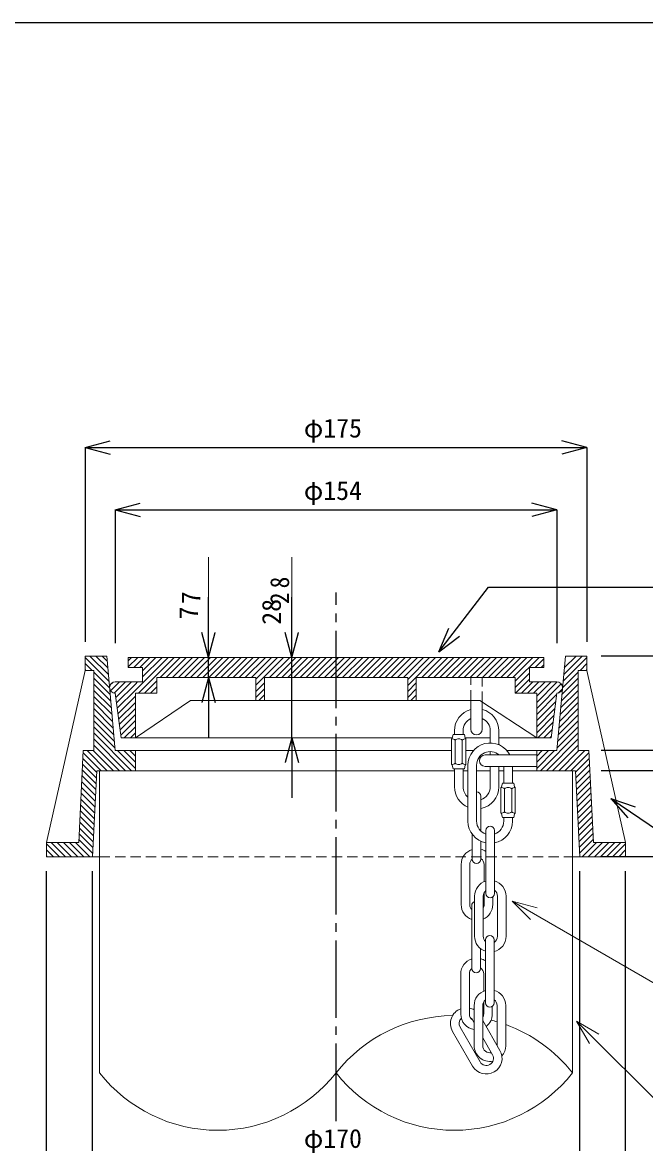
# Model space of a CAD drawing. Units: millimetres on the paper, with parts at other scales. Extents: x -140 to 140, y -97 to 99.
# Drawn here: x -8.6 to 63.8, y -31.3 to 99.1 of the extents above; entities that cross this region are included whole.
import ezdxf
from ezdxf.enums import TextEntityAlignment as Align

# ---------------------------------------------------------------- set-up
doc = ezdxf.new("R2010")
doc.units = ezdxf.units.MM
doc.linetypes.add('CHAIN2', pattern=[12, 9, -1, 1, -1])
doc.linetypes.add('DASHED1', pattern=[1.8, 1.2, -0.6])
for name, color, linetype in [('0-0_図面枠', 7, 'Continuous'), ('0-1_ノズル', 5, 'Continuous'), ('1-0', 7, 'CHAIN2'), ('1-6', 4, 'Continuous')]:
    doc.layers.add(name, color=color, linetype=linetype)
doc.layers.add('1-1', color=8, linetype='Continuous', lineweight=18)
doc.styles.add('ＭＳ ゴシック', font='')
doc.styles.get('ＭＳ ゴシック').set_extended_font_data('MS Gothic')

msp = doc.modelspace()

# ---------------------------------------------------------------- linework, layer by layer
at = {"layer": '0-0_図面枠', "color": 5}
msp.add_line((-139.949, 99.1), (140.051, 99.1), dxfattribs=at)
at = {"layer": '0-1_ノズル', "color": 4}
for p, q in [((39.813, 25.908), (40.962, 28.68)), ((39.813, 25.908), (42.194, 27.734)), ((59.801, 8.871), (62.635, 7.887)), ((59.801, 8.871), (61.763, 6.602))]:
    msp.add_line(p, q, dxfattribs=at)
for points in [[(39.813, 25.908), (45.582, 33.421), (70.936, 33.421)], [(59.801, 8.871), (85.692, -8.702), (99.912, -8.702)]]:
    msp.add_lwpolyline(points, dxfattribs=at)
at = {"layer": '1-0'}
msp.add_line((27.849, -28.636), (27.849, 32.818), dxfattribs=at)
at = {"layer": '1-1', "color": 4}
for p, q in [((13.02, 25.261), (13.02, 36.93)), ((22.725, 25.261), (22.725, 36.93)), ((13.02, 25.261), (12.244, 28.159)), ((13.02, 25.261), (13.797, 28.159)), ((22.725, 25.261), (21.949, 28.159)), ((22.725, 25.261), (23.502, 28.159)), ((13.02, 22.928), (12.244, 20.03)), ((13.02, 22.928), (13.02, 17.819)), ((13.02, 22.928), (13.797, 20.03)), ((22.725, 15.928), (21.949, 13.03)), ((22.725, 15.928), (23.502, 13.03)), ((22.725, 15.928), (22.725, 9.766)), ((48.345, -3.089), (71.074, -16.212)), ((48.345, -3.089), (51.243, -3.865)), ((48.345, -3.089), (50.466, -5.21)), ((55.823, -17.031), (69.747, -30.955)), ((55.823, -17.031), (58.421, -18.531)), ((55.823, -17.031), (57.323, -19.629))]:
    msp.add_line(p, q, dxfattribs=at)
at = {"layer": '1-1'}
for p, q in [((1.449, 22.501), (-1.318, 25.267)), ((1.378, 23.278), (-0.772, 25.428)), ((1.307, 24.056), (-0.065, 25.428)), ((1.236, 24.834), (0.642, 25.428)), ((3.682, 24.866), (4.077, 25.261)), ((3.682, 24.159), (4.785, 25.261)), ((4.325, 24.095), (5.492, 25.261)), ((4.516, 21.457), (8.32, 25.261)), ((4.861, 21.095), (9.027, 25.261)), ((5.032, 24.095), (6.199, 25.261)), ((5.349, 23.705), (6.906, 25.261)), ((5.349, 22.998), (7.613, 25.261)), ((7.401, 22.928), (9.734, 25.261)), ((8.108, 22.928), (10.441, 25.261)), ((8.815, 22.928), (11.148, 25.261)), ((9.522, 22.928), (11.856, 25.261)), ((10.229, 22.928), (12.563, 25.261)), ((10.936, 22.928), (13.27, 25.261)), ((11.644, 22.928), (13.977, 25.261)), ((12.351, 22.928), (14.684, 25.261)), ((13.058, 22.928), (15.391, 25.261)), ((13.765, 22.928), (16.098, 25.261)), ((14.472, 22.928), (16.805, 25.261)), ((15.179, 22.928), (17.512, 25.261)), ((15.886, 22.928), (18.22, 25.261)), ((16.593, 22.928), (18.927, 25.261)), ((17.3, 22.928), (19.634, 25.261)), ((18.008, 22.928), (20.341, 25.261)), ((18.516, 22.022), (21.755, 25.261)), ((18.516, 22.729), (21.048, 25.261)), ((20.129, 22.928), (22.462, 25.261)), ((20.836, 22.928), (23.169, 25.261)), ((21.543, 22.928), (23.876, 25.261)), ((22.25, 22.928), (24.584, 25.261)), ((22.957, 22.928), (25.291, 25.261)), ((23.664, 22.928), (25.998, 25.261)), ((24.372, 22.928), (26.705, 25.261)), ((25.079, 22.928), (27.412, 25.261)), ((25.786, 22.928), (28.119, 25.261)), ((26.493, 22.928), (28.826, 25.261)), ((27.2, 22.928), (29.533, 25.261)), ((27.907, 22.928), (30.24, 25.261)), ((28.614, 22.928), (30.947, 25.261)), ((29.321, 22.928), (31.655, 25.261)), ((30.028, 22.928), (32.362, 25.261)), ((30.735, 22.928), (33.069, 25.261)), ((31.443, 22.928), (33.776, 25.261)), ((32.15, 22.928), (34.483, 25.261)), ((32.857, 22.928), (35.19, 25.261)), ((33.564, 22.928), (35.897, 25.261)), ((34.271, 22.928), (36.604, 25.261)), ((34.978, 22.928), (37.311, 25.261)), ((35.685, 22.928), (38.019, 25.261)), ((36.182, 22.011), (39.433, 25.261)), ((36.182, 22.718), (38.726, 25.261)), ((37.807, 22.928), (40.14, 25.261)), ((38.514, 22.928), (40.847, 25.261)), ((39.221, 22.928), (41.554, 25.261)), ((39.928, 22.928), (42.261, 25.261)), ((40.635, 22.928), (42.968, 25.261)), ((41.342, 22.928), (43.675, 25.261)), ((42.049, 22.928), (44.383, 25.261)), ((42.756, 22.928), (45.09, 25.261)), ((43.463, 22.928), (45.797, 25.261)), ((44.17, 22.928), (46.504, 25.261)), ((44.878, 22.928), (47.211, 25.261)), ((45.585, 22.928), (47.918, 25.261)), ((46.292, 22.928), (48.625, 25.261)), ((46.999, 22.928), (49.332, 25.261)), ((47.706, 22.928), (50.039, 25.261)), ((48.413, 22.928), (50.746, 25.261)), ((48.682, 22.49), (51.454, 25.261)), ((50.994, 24.095), (52.016, 25.116)), ((54.25, 22.501), (57.016, 25.267)), ((54.32, 23.278), (56.47, 25.428)), ((54.391, 24.056), (55.763, 25.428)), ((-0.519, 23.761), (-1.318, 24.56)), ((-1.227, 23.761), (-1.318, 23.852)), ((1.519, 21.723), (-0.317, 23.559)), ((51.701, 24.095), (52.016, 24.409)), ((54.179, 21.723), (56.016, 23.559)), ((56.218, 23.761), (57.016, 24.56)), ((56.925, 23.761), (57.016, 23.852)), ((1.59, 20.945), (-0.317, 22.852)), ((1.59, 22.067), (1.877, 22.354)), ((1.625, 21.395), (2.658, 22.428)), ((2.046, 21.109), (3.365, 22.428)), ((2.246, 20.602), (4.073, 22.428)), ((2.327, 19.975), (4.516, 22.164)), ((4.516, 22.164), (4.78, 22.428)), ((5.568, 21.095), (7.016, 22.543)), ((18.516, 21.315), (19.516, 22.315)), ((36.182, 21.304), (37.182, 22.304)), ((48.682, 21.783), (50.349, 23.45)), ((48.701, 21.095), (50.349, 22.743)), ((49.408, 21.095), (50.742, 22.428)), ((50.115, 21.095), (51.449, 22.428)), ((50.822, 21.095), (52.156, 22.428)), ((51.182, 20.748), (52.863, 22.428)), ((51.182, 20.04), (53.568, 22.426)), ((51.182, 19.333), (54.032, 22.183)), ((54.108, 20.945), (56.016, 22.852)), ((1.661, 20.167), (-0.317, 22.145)), ((1.731, 19.389), (-0.317, 21.438)), ((2.408, 19.349), (4.516, 21.457)), ((6.275, 21.095), (7.016, 21.836)), ((18.516, 20.608), (19.516, 21.608)), ((18.876, 20.261), (19.516, 20.901)), ((36.182, 20.597), (37.182, 21.597)), ((36.554, 20.261), (37.182, 20.89)), ((51.182, 18.626), (53.496, 20.94)), ((53.669, 21.113), (54.165, 21.608)), ((53.967, 19.389), (56.016, 21.438)), ((54.037, 20.167), (56.016, 22.145)), ((1.802, 18.611), (-0.317, 20.731)), ((1.873, 17.834), (-0.317, 20.024)), ((2.488, 18.723), (4.516, 20.75)), ((2.569, 18.096), (4.516, 20.043)), ((51.182, 17.919), (53.391, 20.128)), ((53.825, 17.834), (56.016, 20.024)), ((53.896, 18.611), (56.016, 20.731)), ((1.943, 17.056), (-0.317, 19.317)), ((2.014, 16.278), (-0.317, 18.61)), ((2.65, 17.47), (4.516, 19.336)), ((2.731, 16.844), (4.516, 18.629)), ((51.182, 17.212), (53.286, 19.316)), ((51.182, 16.505), (53.181, 18.504)), ((53.684, 16.278), (56.016, 18.61)), ((53.755, 17.056), (56.016, 19.317)), ((2.085, 15.5), (-0.317, 17.903)), ((2.156, 14.722), (-0.317, 17.195)), ((2.812, 16.218), (4.516, 17.922)), ((3.229, 15.928), (4.516, 17.214)), ((51.313, 15.928), (53.077, 17.692)), ((53.542, 14.722), (56.016, 17.195)), ((53.613, 15.5), (56.016, 17.903)), ((4.076, 12.095), (-0.317, 16.488)), ((3.369, 12.095), (-0.317, 15.781)), ((3.936, 15.928), (4.516, 16.507)), ((51.622, 12.095), (56.016, 16.488)), ((52.02, 15.928), (52.972, 16.88)), ((52.329, 12.095), (56.016, 15.781)), ((52.727, 15.928), (52.867, 16.068)), ((1.248, 12.095), (-1.086, 14.428)), ((1.955, 12.095), (-0.378, 14.428)), ((2.662, 12.095), (-0.317, 15.074)), ((4.516, 12.362), (2.45, 14.428)), ((4.516, 13.069), (3.157, 14.428)), ((4.516, 13.777), (3.864, 14.428)), ((51.182, 13.069), (52.541, 14.428)), ((51.182, 12.362), (53.248, 14.428)), ((51.182, 13.777), (51.834, 14.428)), ((53.036, 12.095), (56.016, 15.074)), ((53.743, 12.095), (56.077, 14.428)), ((54.45, 12.095), (56.784, 14.428)), ((0.007, 11.921), (-1.582, 13.511)), ((0.541, 12.095), (-1.549, 14.184)), ((55.157, 12.095), (57.247, 14.184)), ((55.691, 11.921), (57.28, 13.511)), ((-0.06, 10.574), (-1.65, 12.164)), ((-0.027, 11.248), (-1.616, 12.837)), ((55.725, 11.248), (57.314, 12.837)), ((55.758, 10.574), (57.348, 12.164)), ((-0.128, 9.227), (-1.717, 10.817)), ((-0.094, 9.901), (-1.683, 11.49)), ((55.792, 9.901), (57.381, 11.49)), ((55.826, 9.227), (57.415, 10.817)), ((-0.195, 7.881), (-1.784, 9.47)), ((-0.161, 8.554), (-1.751, 10.143)), ((55.859, 8.554), (57.449, 10.143)), ((55.893, 7.881), (57.482, 9.47)), ((-0.262, 6.534), (-1.852, 8.123)), ((-0.229, 7.207), (-1.818, 8.796)), ((55.927, 7.207), (57.516, 8.796)), ((55.96, 6.534), (57.55, 8.123)), ((-0.33, 5.187), (-1.919, 6.776)), ((-0.296, 5.86), (-1.885, 7.45)), ((55.994, 5.86), (57.583, 7.45)), ((56.028, 5.187), (57.617, 6.776)), ((-0.397, 3.84), (-1.986, 5.429)), ((-0.363, 4.513), (-1.953, 6.103)), ((56.061, 4.513), (57.651, 6.103)), ((56.095, 3.84), (57.684, 5.429)), ((-0.464, 2.493), (-2.054, 4.082)), ((-0.431, 3.167), (-2.02, 4.756)), ((56.129, 3.167), (57.718, 4.756)), ((56.162, 2.493), (57.752, 4.082)), ((-4.309, 2.095), (-5.818, 3.604)), ((-5.016, 2.095), (-5.818, 2.897)), ((-3.601, 2.095), (-5.268, 3.761)), ((-2.894, 2.095), (-4.561, 3.761)), ((-2.187, 2.095), (-3.854, 3.761)), ((-1.48, 2.095), (-3.147, 3.761)), ((-0.773, 2.095), (-2.44, 3.761)), ((56.471, 2.095), (58.138, 3.761)), ((57.178, 2.095), (58.845, 3.761)), ((57.885, 2.095), (59.552, 3.761)), ((58.592, 2.095), (60.259, 3.761)), ((59.3, 2.095), (60.966, 3.761)), ((60.007, 2.095), (61.516, 3.604)), ((60.714, 2.095), (61.516, 2.897)), ((-5.723, 2.095), (-5.818, 2.19)), ((61.421, 2.095), (61.516, 2.19))]:
    msp.add_line(p, q, dxfattribs=at)
at = {"layer": '1-1', "color": 3}
for p, q in [((3.682, 25.261), (3.682, 24.095)), ((53.516, 14.428), (54.516, 25.428)), ((54.516, 25.428), (57.016, 25.428)), ((57.016, 25.428), (57.016, 23.761)), ((-1.318, 23.761), (-5.818, 3.761)), ((-1.318, 23.761), (-0.317, 23.761)), ((-0.317, 14.428), (-0.317, 23.761)), ((56.016, 14.428), (56.016, 23.761)), ((57.016, 23.761), (56.016, 23.761)), ((57.016, 23.761), (61.516, 3.761)), ((2.182, 22.428), (5.349, 22.428)), ((7.016, 22.928), (18.516, 22.928)), ((7.016, 22.928), (7.016, 21.095)), ((18.516, 22.928), (18.516, 20.261)), ((19.516, 22.928), (19.516, 20.261)), ((19.516, 22.928), (27.849, 22.928)), ((36.182, 22.928), (27.849, 22.928)), ((36.182, 22.928), (36.182, 20.261)), ((48.682, 22.928), (48.682, 21.095)), ((53.516, 22.428), (50.349, 22.428)), ((4.516, 21.095), (7.016, 21.095)), ((4.516, 15.928), (4.516, 21.095)), ((53.516, 21.095), (52.849, 15.928)), ((18.516, 20.261), (10.911, 20.261)), ((19.516, 20.261), (24.516, 20.261)), ((24.516, 20.261), (27.849, 20.261)), ((36.182, 20.261), (27.849, 20.261)), ((4.516, 15.928), (41.373, 15.928)), ((46.783, 15.928), (52.849, 15.928)), ((-1.536, 14.428), (-2.07, 3.761)), ((-0.317, 14.428), (-1.536, 14.428)), ((4.516, 14.428), (41.283, 14.428)), ((47.724, 14.428), (51.182, 14.428)), ((45.182, 13.928), (51.182, 13.928)), ((0.016, 12.095), (-0.484, 2.095)), ((0.016, 12.095), (4.516, 12.095)), ((41.617, 12.095), (4.516, 12.095)), ((45.182, 12.595), (51.182, 12.595)), ((51.182, 12.095), (48.358, 12.095)), ((-2.07, 3.761), (-5.818, 3.761)), ((-5.818, 3.761), (-5.818, 2.095)), ((0.349, 2.095), (-5.818, 2.095))]:
    msp.add_line(p, q, dxfattribs=at)
at = {"layer": '1-1', "color": 7, "linetype": 'DASHED1'}
for p, q in [((43.516, 20.261), (43.516, 22.928)), ((44.849, 20.091), (44.849, 22.928))]:
    msp.add_line(p, q, dxfattribs=at)
at = {"layer": '1-1', "color": 7}
for p, q in [((19.516, 20.261), (18.516, 20.261)), ((36.182, 20.261), (37.182, 20.261)), ((43.516, 16.928), (43.516, 20.261)), ((44.849, 16.928), (44.849, 20.091)), ((41.283, 15.812), (41.283, 12.812)), ((41.45, 16.312), (41.367, 15.895)), ((42.783, 16.312), (41.45, 16.312)), ((41.617, 16.728), (41.617, 16.312)), ((41.7, 15.645), (41.7, 12.978)), ((42.533, 15.645), (42.533, 12.978)), ((42.617, 16.728), (42.617, 16.312)), ((42.783, 16.312), (42.867, 15.895)), ((42.86, 15.928), (45.783, 15.928)), ((42.95, 15.812), (42.95, 12.812)), ((45.783, 16.728), (45.783, 15.316)), ((46.783, 16.728), (46.783, 15.111)), ((42.95, 14.428), (43.826, 14.428)), ((45.783, 14.316), (45.783, 13.928)), ((0.349, 12.095), (0.349, -23.046)), ((41.45, 12.312), (41.367, 12.728)), ((42.783, 12.312), (41.45, 12.312)), ((41.617, 12.312), (41.617, 10.228)), ((42.617, 12.312), (42.617, 10.228)), ((43.191, 12.095), (42.617, 12.095)), ((42.867, 12.728), (42.783, 12.312)), ((43.191, 6.232), (43.191, 12.732)), ((45.783, 12.095), (44.182, 12.095)), ((44.191, 6.232), (44.191, 12.732)), ((45.783, 12.595), (45.783, 10.228)), ((46.783, 12.595), (46.783, 10.228)), ((47.358, 12.095), (46.783, 12.095)), ((47.358, 10.649), (47.358, 12.595)), ((48.358, 10.649), (48.358, 12.595)), ((55.349, 12.095), (55.349, -23.046)), ((47.108, 10.232), (47.191, 10.649)), ((47.191, 10.649), (48.525, 10.649)), ((48.525, 10.649), (48.608, 10.232)), ((44.682, 9.145), (44.682, 5.086)), ((47.025, 7.149), (47.025, 10.149)), ((47.441, 7.316), (47.441, 9.982)), ((48.275, 7.316), (48.275, 9.982)), ((48.691, 7.149), (48.691, 10.149)), ((47.191, 6.649), (47.108, 7.066)), ((47.191, 6.649), (48.525, 6.649)), ((47.358, 6.232), (47.358, 6.649)), ((48.358, 6.232), (48.358, 6.649)), ((48.525, 6.649), (48.608, 7.066)), ((43.682, 4.717), (43.682, 1.812)), ((45.275, 5.149), (45.275, -2.184)), ((46.275, 5.149), (46.275, -2.184)), ((44.682, 3.891), (44.682, 1.812)), ((42.402, 1.188), (42.402, -3.479)), ((43.402, 1.188), (43.402, -3.479)), ((45.069, 1.188), (45.069, -0.811)), ((43.961, -2.495), (43.961, -7.161)), ((44.961, -2.495), (44.961, -7.161)), ((45.069, -2.085), (45.069, -3.479)), ((46.069, -2.588), (46.069, -3.479)), ((46.628, -2.495), (46.628, -7.161)), ((47.628, -2.495), (47.628, -7.161)), ((43.633, -3.575), (43.633, -10.908)), ((45.225, -7.571), (45.225, -14.904)), ((46.225, -7.571), (46.225, -14.904)), ((44.633, -8.579), (44.633, -10.908)), ((42.353, -11.532), (42.353, -16.199)), ((43.353, -11.532), (43.353, -15.503)), ((45.019, -11.532), (45.019, -13.531)), ((43.353, -15.503), (43.353, -16.199)), ((43.912, -15.215), (43.912, -19.881)), ((44.912, -15.215), (44.912, -19.881)), ((45.019, -14.805), (45.019, -16.199)), ((46.019, -15.308), (46.019, -16.199)), ((46.578, -15.215), (46.578, -19.881)), ((47.578, -15.215), (47.578, -19.881)), ((43.709, -16.883), (43.912, -17.233)), ((41.4, -18.216), (43.733, -22.257)), ((42.266, -17.716), (44.599, -21.757)), ((44.912, -16.965), (46.909, -20.424)), ((44.912, -18.965), (46.043, -20.924))]:
    msp.add_line(p, q, dxfattribs=at)
at = {"layer": '1-1', "color": 3, "linetype": 'DASHED1'}
msp.add_line((0.349, 2.095), (55.349, 2.095), dxfattribs=at)
at = {"layer": '1-1', "color": 3}
for points in [[(2.182, 14.428), (1.182, 25.428), (-1.318, 25.428), (-1.318, 23.761)], [(3.682, 25.261), (52.016, 25.261), (52.016, 24.095), (50.349, 24.095), (50.349, 22.428)], [(3.682, 24.095), (5.349, 24.095), (5.349, 22.428)], [(48.682, 22.928), (37.182, 22.928), (37.182, 20.261)], [(2.182, 21.095), (2.849, 15.928), (4.516, 15.928), (10.911, 20.261)], [(37.182, 20.261), (44.589, 20.261), (51.182, 15.928), (51.182, 21.095), (48.682, 21.095)], [(2.182, 14.428), (4.516, 14.428), (4.516, 12.095)], [(53.516, 14.428), (51.182, 14.428), (51.182, 12.095), (55.682, 12.095), (56.182, 2.095)], [(56.016, 14.428), (57.234, 14.428), (57.768, 3.761), (61.516, 3.761)], [(55.349, 2.095), (61.516, 2.095), (61.516, 3.761)]]:
    msp.add_lwpolyline(points, dxfattribs=at)
for centre, start, end in [((2.182, 21.761), 90, 270), ((53.516, 21.761), 270, 90), ((45.182, 13.261), 90, 270)]:
    msp.add_arc(centre, 0.667, start, end, dxfattribs=at)
at = {"layer": '1-1', "color": 7}
for centre, radius, start, end in [((44.2, 16.728), 2.583, 105.36159, 180), ((44.2, 16.728), 2.583, 0, 75.45032), ((44.2, 16.728), 1.583, 115.6086, 180), ((44.2, 16.728), 1.583, 0, 65.80244), ((41.283, 15.895), 0.0833, 270, 0), ((41.283, 15.208), 0.604, 46.39718, 90), ((42.117, 15.208), 0.604, 90, 133.60282), ((42.117, 15.208), 0.604, 46.39718, 90), ((42.95, 15.208), 0.604, 90, 133.60282), ((42.95, 15.895), 0.0833, 180, 270), ((44.182, 16.928), 0.667, 180, 0), ((45.775, 12.732), 2.583, 27.57036, 180), ((45.775, 12.732), 1.583, 49.039, 180), ((41.283, 13.416), 0.604, 270, 313.60282), ((41.283, 12.728), 0.0833, 0, 90), ((42.117, 13.416), 0.604, 226.39718, 270), ((42.117, 13.416), 0.604, 270, 313.60282), ((42.95, 13.416), 0.604, 226.39718, 270), ((42.95, 12.728), 0.0833, 90, 180), ((44.2, 10.228), 2.583, 180, 247.01415), ((44.2, 10.228), 1.583, 180, 230.42128), ((44.182, 9.145), 0.5, 0, 88.98217), ((44.2, 10.228), 2.583, 280.76045, 0), ((44.2, 10.228), 1.583, 287.73537, 0), ((47.025, 10.232), 0.0833, 270, 0), ((47.025, 9.545), 0.604, 46.39718, 90), ((47.858, 9.545), 0.604, 90, 133.60282), ((47.858, 9.545), 0.604, 46.39718, 90), ((48.691, 9.545), 0.604, 90, 133.60282), ((48.691, 10.232), 0.0833, 180, 270), ((47.025, 7.753), 0.604, 270, 313.60282), ((47.025, 7.066), 0.0833, 0, 90), ((47.858, 7.753), 0.604, 226.39718, 270), ((47.858, 7.753), 0.604, 270, 313.60282), ((48.691, 7.753), 0.604, 226.39718, 270), ((48.691, 7.066), 0.0833, 90, 180), ((45.775, 6.232), 2.583, 180, 258.84006), ((45.775, 6.232), 1.583, 180, 251.59152), ((45.775, 5.149), 0.5, 0, 180), ((45.775, 6.232), 1.583, 288.40848, 0), ((45.775, 6.232), 2.583, 281.15994, 0), ((44.236, 1.188), 1.833, 107.56697, 180), ((44.236, 1.188), 1.833, 55.48231, 75.89887), ((44.236, 1.188), 0.833, 131.55298, 180), ((44.182, 1.812), 0.5, 180, 0), ((44.236, 1.188), 0.833, 0, 54.41642), ((45.795, -2.495), 1.833, 106.47759, 180), ((45.795, -2.495), 1.833, 0, 74.82226), ((45.795, -2.495), 0.833, 128.60947, 180), ((45.775, -2.184), 0.5, 180, 0), ((45.795, -2.495), 0.833, 0, 54.83092), ((44.236, -3.479), 1.833, 180, 250.79685), ((44.236, -3.479), 0.833, 180, 223.64578), ((44.133, -3.575), 0.5, 110.05133, 180), ((44.236, -3.479), 0.833, 330.53568, 0), ((44.236, -3.479), 1.833, 293.3131, 0), ((45.795, -7.161), 1.833, 180, 251.89626), ((45.795, -7.161), 0.833, 180, 226.87246), ((45.725, -7.571), 0.5, 0, 180), ((45.795, -7.161), 0.833, 301.08943, 0), ((45.795, -7.161), 1.833, 283.57489, 0), ((44.186, -11.532), 1.833, 107.56697, 180), ((44.186, -11.532), 1.833, 55.48231, 75.89887), ((44.186, -11.532), 0.833, 131.55298, 180), ((44.133, -10.908), 0.5, 180, 0), ((44.186, -11.532), 0.833, 0, 57.58857), ((45.745, -15.215), 1.833, 106.47759, 180), ((45.745, -15.215), 1.833, 0, 74.82226), ((42.988, -17.299), 1.833, 110.25891, 210), ((42.988, -17.299), 1.833, 59.73249, 78.51031), ((45.745, -15.215), 0.833, 128.60947, 180), ((45.725, -14.904), 0.5, 180, 0), ((45.745, -15.215), 0.833, 0, 54.83092), ((41.599, -33.892), 17.513, 90.64772, 141.73271), ((42.988, -17.299), 0.833, 132.97103, 210), ((44.186, -16.199), 1.833, 180, 261.39052), ((44.186, -16.199), 0.833, 180, 235.0965), ((42.988, -17.299), 0.833, 30, 55.0965), ((44.186, -16.199), 0.833, 330.53568, 0), ((44.186, -16.199), 1.833, 307.69042, 0), ((41.599, -33.892), 17.513, 73.48211, 75.8641), ((41.599, -33.892), 17.513, 38.26729, 70.03689), ((45.321, -21.341), 1.833, 210, 30), ((45.745, -19.881), 1.833, 180, 280.54082), ((45.745, -19.881), 0.833, 180, 281.55953), ((45.745, -19.881), 1.833, 319.31091, 0), ((45.321, -21.341), 0.833, 210, 30), ((14.099, -12.2), 17.513, 218.26729, 321.73271), ((41.599, -12.2), 17.513, 218.26729, 321.73271)]:
    msp.add_arc(centre, radius, start, end, dxfattribs=at)
at = {"layer": '1-6'}
for p, q in [((-1.318, 49.673), (1.58, 50.449)), ((-1.318, 49.673), (57.016, 49.673)), ((-1.318, 49.673), (1.58, 48.896)), ((-1.318, 49.673), (-1.318, 27.095)), ((57.016, 49.673), (54.118, 50.449)), ((57.016, 49.673), (54.118, 48.896)), ((57.016, 49.673), (57.016, 27.095)), ((2.182, 42.416), (5.08, 43.192)), ((53.516, 42.416), (50.618, 43.192)), ((2.182, 42.416), (53.516, 42.416)), ((2.182, 42.416), (5.08, 41.639)), ((2.182, 42.416), (2.182, 26.928)), ((53.516, 42.416), (50.618, 41.639)), ((53.516, 42.416), (53.516, 26.928)), ((13.02, 25.261), (13.02, 32.261)), ((22.725, 25.261), (22.725, 32.261)), ((13.02, 25.261), (12.244, 28.159)), ((13.02, 25.261), (13.797, 28.159)), ((22.725, 25.261), (21.949, 28.159)), ((22.725, 25.261), (23.502, 28.159)), ((13.02, 22.928), (13.02, 25.261)), ((22.725, 15.928), (22.725, 25.261)), ((74.45, 25.428), (58.682, 25.428)), ((13.02, 22.928), (12.244, 20.03)), ((13.02, 22.928), (13.02, 15.928)), ((13.02, 22.928), (13.797, 20.03)), ((22.725, 15.928), (21.949, 13.03)), ((22.725, 15.928), (22.725, 8.928)), ((22.725, 15.928), (23.502, 13.03)), ((74.45, 14.428), (58.682, 14.428)), ((74.45, 12.095), (58.682, 12.095)), ((74.45, 2.095), (58.682, 2.095)), ((-5.818, -41.625), (-5.818, 0.428)), ((-0.484, -32.921), (-0.484, 0.428)), ((56.182, -32.921), (56.182, 0.428)), ((61.516, -41.625), (61.516, 0.428))]:
    msp.add_line(p, q, dxfattribs=at)

# ---------------------------------------------------------------- texts
at = {"layer": '1-1', "color": 7, "style": 'ＭＳ ゴシック'}
msp.add_text('7', height=2.199, rotation=90, dxfattribs=at).set_placement((12.718, 31.469), align=Align.BOTTOM_LEFT)
at = {"layer": '1-1', "color": 7, "insert": (22.423, 31.469), "char_height": 2.199, "attachment_point": 7, "rotation": 90, "style": 'ＭＳ ゴシック'}
msp.add_mtext('\\T1.36;\\W0.9;28', dxfattribs=at)
at = {"layer": '1-6', "color": 7, "style": 'ＭＳ ゴシック'}
for s, p in [('φ175', (24.099, 50.173)), ('φ154', (24.099, 42.916)), ('φ170', (24.099, -32.421))]:
    msp.add_text(s, height=2.199, dxfattribs=at).set_placement(p, align=Align.BOTTOM_LEFT)
for s, p in [('28', (22.095, 29.073)), ('7', (12.468, 29.69))]:
    msp.add_text(s, height=2.199, rotation=90, dxfattribs=at).set_placement(p, align=Align.BOTTOM_LEFT)

doc.saveas('drawing.dxf')
